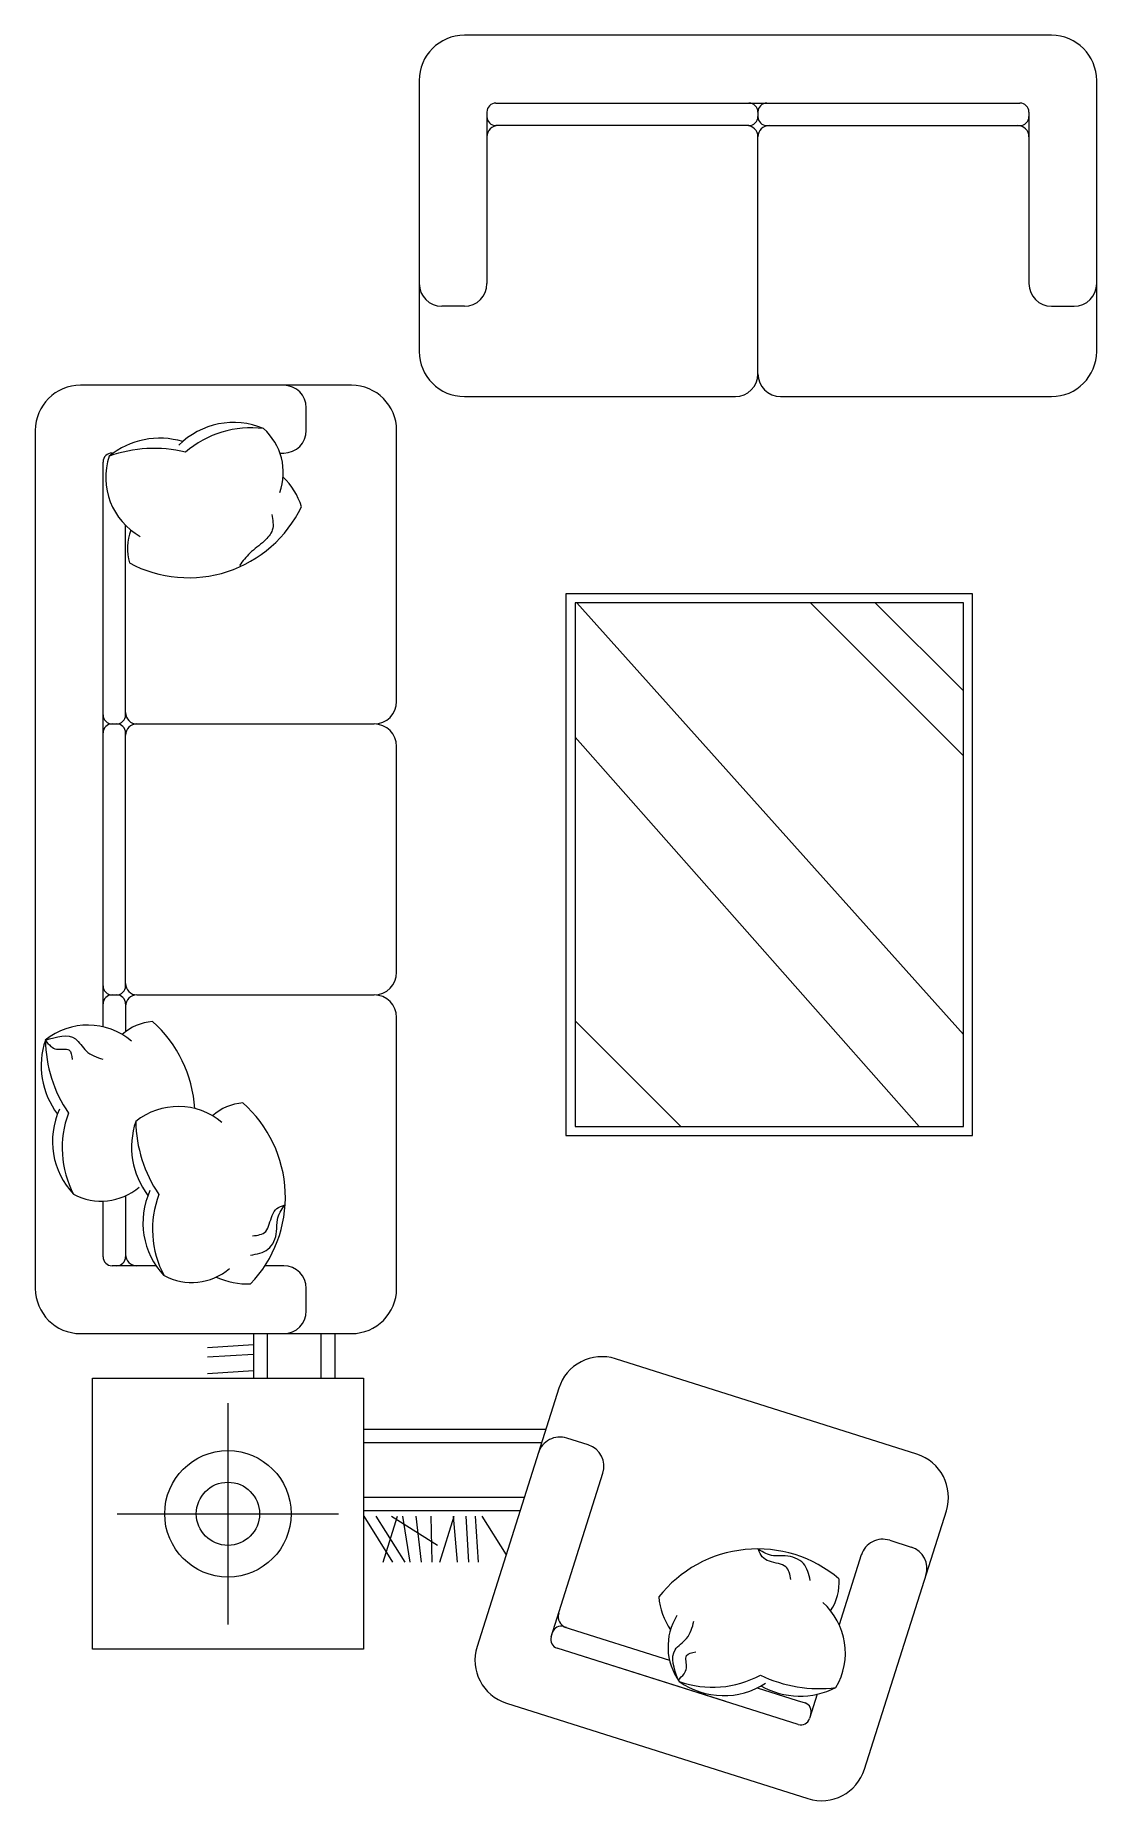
# Model space of a CAD drawing. Header units: metres. Extents: x -5030 to -4795, y -2181 to -1790.
import ezdxf

# ---------------------------------------------------------------- set-up
doc = ezdxf.new("R2010")
doc.units = ezdxf.units.M
doc.header["$LTSCALE"] = 15
doc.layers.add('60 - Mobilier', color=7, linetype='Continuous', lineweight=9, true_color=0x00cc66)

msp = doc.modelspace()

# ---------------------------------------------------------------- linework, layer by layer
at = {"layer": '60 - Mobilier', "color": 251, "true_color": 0x666666}
for p, q in [((-4805.46, -1789.93), (-4935.46, -1789.93)), ((-4945.46, -1799.93), (-4945.46, -1859.93)), ((-4795.46, -1859.93), (-4795.46, -1799.93)), ((-4928.46, -1804.93), (-4812.46, -1804.93)), ((-4930.46, -1806.93), (-4930.46, -1844.93)), ((-4872.46, -1809.93), (-4928.46, -1809.93)), ((-4870.46, -1806.93), (-4870.46, -1807.93)), ((-4868.46, -1809.93), (-4812.46, -1809.93)), ((-4810.46, -1806.93), (-4810.46, -1844.93)), ((-4870.46, -1864.93), (-4870.46, -1812.43)), ((-4935.46, -1849.93), (-4940.46, -1849.93)), ((-4805.46, -1849.93), (-4800.46, -1849.93)), ((-4960.46, -1867.43), (-5020.46, -1867.43)), ((-4970.46, -1877.43), (-4970.46, -1872.43)), ((-4935.46, -1869.93), (-4875.46, -1869.93)), ((-4865.46, -1869.93), (-4805.46, -1869.93)), ((-5030.46, -1877.43), (-5030.46, -2067.43)), ((-4950.46, -1937.43), (-4950.46, -1877.43)), ((-5013.46, -1882.43), (-5013.21, -1882.43)), ((-4976.31, -1882.43), (-4975.46, -1882.43)), ((-5015.46, -2009.51), (-5015.46, -1884.43)), ((-5010.46, -1940.43), (-5010.46, -1898.47)), ((-4822.96, -1913.58), (-4912.96, -1913.58)), ((-4912.96, -1913.58), (-4912.96, -2033.58)), ((-4824.96, -1915.58), (-4910.96, -1915.58)), ((-4910.96, -1915.58), (-4910.96, -2031.58)), ((-4824.96, -2011.21), (-4910.59, -1915.58)), ((-4824.96, -1949.49), (-4858.86, -1915.58)), ((-4824.96, -1935.12), (-4844.49, -1915.58)), ((-4824.96, -2031.58), (-4824.96, -1915.58)), ((-4822.96, -2033.58), (-4822.96, -1913.58)), ((-5013.46, -1942.43), (-5012.46, -1942.43)), ((-5007.96, -1942.43), (-4955.46, -1942.43)), ((-5010.46, -2000.43), (-5010.46, -1944.43)), ((-4834.76, -2031.58), (-4910.96, -1945.38)), ((-4950.46, -1997.43), (-4950.46, -1947.43)), ((-5013.46, -2002.43), (-5012.46, -2002.43)), ((-5010.46, -2004.43), (-5010.46, -2010.55)), ((-5007.96, -2002.43), (-4955.46, -2002.43)), ((-4950.46, -2067.43), (-4950.46, -2007.43)), ((-4887.57, -2031.58), (-4910.96, -2008.19)), ((-4910.96, -2031.58), (-4824.96, -2031.58)), ((-4912.96, -2033.58), (-4822.96, -2033.58)), ((-5015.46, -2060.43), (-5015.46, -2048.09)), ((-5010.46, -2046.92), (-5010.46, -2060.43)), ((-5003.71, -2062.43), (-5013.46, -2062.43)), ((-4975.46, -2062.43), (-4979.61, -2062.43)), ((-4970.46, -2072.43), (-4970.46, -2067.43)), ((-5020.46, -2077.43), (-4960.46, -2077.43)), ((-4982.16, -2077.43), (-4982.16, -2087.34)), ((-4979.16, -2077.43), (-4979.16, -2087.34)), ((-4967.16, -2087.34), (-4967.16, -2077.43)), ((-4964.16, -2077.43), (-4964.16, -2087.34)), ((-4982.16, -2079.93), (-4992.33, -2080.56)), ((-4982.16, -2082.03), (-4992.33, -2082.66)), ((-4835.26, -2104.14), (-4902, -2083.02)), ((-5017.81, -2087.34), (-4957.81, -2087.34)), ((-5017.81, -2147.34), (-5017.81, -2087.34)), ((-4982.16, -2085.7), (-4992.33, -2086.34)), ((-4957.81, -2087.34), (-4957.81, -2147.34)), ((-4914.55, -2089.54), (-4932.65, -2146.74)), ((-4987.81, -2092.84), (-4987.81, -2141.84)), ((-4957.81, -2098.63), (-4917.43, -2098.63)), ((-4918.38, -2101.63), (-4957.81, -2101.63)), ((-4908.03, -2102.09), (-4912.8, -2100.58)), ((-4916.24, -2144.59), (-4904.77, -2108.36)), ((-4957.81, -2113.63), (-4922.17, -2113.63)), ((-5012.31, -2117.34), (-4963.31, -2117.34)), ((-4957.81, -2116.63), (-4923.12, -2116.63)), ((-4957.73, -2117.87), (-4951.35, -2128.04)), ((-4955.03, -2117.87), (-4948.65, -2128.04)), ((-4953.46, -2128.04), (-4950.29, -2117.87)), ((-4951.56, -2117.87), (-4941.4, -2124.26)), ((-4949.15, -2117.87), (-4947.53, -2128.04)), ((-4946.2, -2117.87), (-4945.06, -2128.04)), ((-4942.86, -2117.87), (-4942.66, -2128.04)), ((-4940.87, -2128.04), (-4937.7, -2117.87)), ((-4937.95, -2117.87), (-4937.03, -2128.04)), ((-4935.17, -2117.87), (-4934.53, -2128.04)), ((-4933.07, -2117.87), (-4932.43, -2128.04)), ((-4931.61, -2117.87), (-4926.23, -2126.44)), ((-4846.84, -2173.89), (-4828.74, -2116.69)), ((-4847.57, -2126.46), (-4852.46, -2141.93)), ((-4841.29, -2123.2), (-4836.53, -2124.71)), ((-4913.43, -2142.34), (-4890.05, -2149.73)), ((-4916.24, -2144.59), (-4915.94, -2143.64)), ((-4957.81, -2147.34), (-5017.81, -2147.34)), ((-4861.54, -2164), (-4914.93, -2147.1)), ((-4877.59, -2158.92), (-4914.93, -2147.1)), ((-4870.6, -2155.89), (-4861.77, -2158.68)), ((-4857.33, -2157.3), (-4859.03, -2162.69)), ((-4926.13, -2159.29), (-4859.39, -2180.41)), ((-4861.77, -2158.68), (-4860.03, -2159.23)), ((-4858.73, -2161.74), (-4859.03, -2162.69))]:
    msp.add_line(p, q, dxfattribs=at)
for radius in [14, 7]:
    msp.add_circle((-4987.81, -2117.34), radius, dxfattribs=at)
for centre, radius, start, end in [((-4935.46, -1799.93), 10, 90, 180), ((-4805.46, -1799.93), 10, 0, 90), ((-4928.46, -1806.93), 2, 90, 180), ((-4872.46, -1806.93), 2, 0, 90), ((-4868.46, -1806.93), 2, 90, 180), ((-4812.46, -1806.93), 2, 0, 90), ((-4928.46, -1807.93), 2, 180, 270), ((-4927.96, -1812.43), 2.5, 90, 180), ((-4872.96, -1812.43), 2.5, 0, 90), ((-4872.46, -1807.93), 2, 270, 0), ((-4868.46, -1807.93), 2, 180, 270), ((-4867.96, -1812.43), 2.5, 90, 180), ((-4812.96, -1812.43), 2.5, 0, 90), ((-4812.46, -1807.93), 2, 270, 0), ((-4940.46, -1844.93), 5, 180, 270), ((-4935.46, -1844.93), 5, 270, 0), ((-4805.46, -1844.93), 5, 180, 270), ((-4800.46, -1844.93), 5, 270, 0), ((-4935.46, -1859.93), 10, 180, 270), ((-4805.46, -1859.93), 10, 270, 0), ((-5020.46, -1877.43), 10, 90, 180), ((-4975.46, -1872.43), 5, 0, 90), ((-4960.46, -1877.43), 10, 0, 90), ((-4875.46, -1864.93), 5, 270, 0), ((-4865.38, -1864.85), 5.08, 180.926, 269.074), ((-4986.58, -1892.7), 17.03, 67.0785, 135.2739), ((-5002.94, -1896.84), 17.69, 73.184, 129.2301), ((-4982.72, -1898.93), 22.09, 82.8047, 130.977), ((-4988.6, -1886.77), 13.04, 340.3133, 48.4389), ((-4975.46, -1877.43), 5, 270, 0), ((-5013.46, -1884.43), 2, 90, 180), ((-4999.8, -1887.81), 15.07, 161.9381, 240.4781), ((-5004.2, -1910.72), 29.31, 76.1945, 109.8085), ((-4986.88, -1899.33), 16.17, 18.0508, 45.766), ((-4996.56, -1882.24), 27.81, 241.9664, 334.2603), ((-4998.77, -1903.58), 11.32, 158.8355, 196.4337), ((-4955.46, -1937.43), 5, 270, 0), ((-5013.46, -1940.43), 2, 180, 270), ((-5013.46, -1944.43), 2, 90, 180), ((-5012.46, -1940.43), 2, 270, 0), ((-5012.46, -1944.43), 2, 0, 90), ((-5007.96, -1939.93), 2.5, 180, 270), ((-5007.96, -1944.93), 2.5, 90, 180), ((-4955.46, -1947.43), 5, 0, 90), ((-4955.46, -1997.43), 5, 270, 0), ((-5013.46, -2000.43), 2, 180, 270), ((-5012.46, -2000.43), 2, 270, 0), ((-5007.96, -1999.93), 2.5, 180, 270), ((-5013.46, -2004.43), 2, 90, 180), ((-5012.46, -2004.43), 2, 0, 90), ((-5007.96, -2004.93), 2.5, 90, 180), ((-4955.46, -2007.43), 5, 0, 90), ((-5018.84, -2024.2), 15.07, 50.0731, 128.6131), ((-5003.71, -2019.63), 11.32, 94.1176, 131.7157), ((-5022.92, -2029.2), 27.81, 3.2942, 48.5849), ((-5011.48, -2018.09), 17.69, 161.3211, 217.3673), ((-4998.93, -2012.05), 29.31, 180.7427, 214.3568), ((-5009.62, -2034.87), 17.03, 155.2773, 223.4728), ((-5002.43, -2036.3), 22.09, 159.5742, 207.7466), ((-4998.82, -2042.22), 15.07, 50.0731, 128.6131), ((-4983.69, -2037.65), 11.32, 94.1176, 131.7157), ((-5002.9, -2047.22), 27.81, 316.291, 48.5849), ((-4991.46, -2036.11), 17.69, 161.3211, 217.3673), ((-4978.91, -2030.07), 29.31, 180.7427, 214.3568), ((-5015.88, -2035.06), 13.04, 242.1123, 310.2379), ((-4989.61, -2052.89), 17.03, 155.2773, 223.4728), ((-4982.41, -2054.32), 22.09, 159.5742, 207.7466), ((-5007.96, -2059.93), 2.5, 180, 270), ((-5013.46, -2060.43), 2, 180, 270), ((-5012.46, -2060.43), 2, 270, 0), ((-4995.86, -2053.08), 13.04, 242.1123, 310.2379), ((-4975.46, -2067.43), 5, 0, 90), ((-5020.46, -2067.43), 10, 180, 270), ((-4983.5, -2050.28), 16.17, 244.7852, 272.5004), ((-4960.46, -2067.43), 10, 270, 0), ((-4975.46, -2072.43), 5, 270, 0), ((-4905.02, -2092.55), 10, 72.4427, 162.4427), ((-4914.31, -2105.35), 5, 72.4427, 162.4427), ((-4909.54, -2106.85), 5, 342.4427, 72.4427), ((-4838.28, -2113.67), 10, 342.4427, 72.4427), ((-4870.55, -2152.93), 27.81, 49.5725, 141.8664), ((-4842.8, -2127.97), 5, 72.4427, 162.4427), ((-4838.04, -2129.48), 5, 342.4427, 72.4427), ((-4863.8, -2132.56), 11.32, 326.4417, 4.0398), ((-4876.33, -2134.16), 16.17, 185.6569, 213.3721), ((-4866.18, -2148.18), 15.07, 329.5443, 48.0842), ((-4914.03, -2144.24), 2, 72.4427, 162.4427), ((-4912.19, -2140.1), 2.5, 162.4427, 252.4427), ((-4877.34, -2146.8), 13.04, 147.9194, 216.045), ((-4914.33, -2145.2), 2, 162.4427, 252.4427), ((-4923.12, -2149.76), 10, 162.4427, 252.4427), ((-4880.48, -2133.66), 22.09, 250.4108, 298.5832), ((-4856.97, -2126.75), 29.31, 243.8006, 277.4146), ((-4878.04, -2140.58), 17.03, 234.6846, 302.88), ((-4861.17, -2140.03), 17.69, 240.7901, 296.8363), ((-4860.64, -2161.14), 2, 342.4427, 72.4427), ((-4860.94, -2162.09), 2, 252.4427, 342.4427), ((-4856.38, -2170.87), 10, 252.4427, 342.4427)]:
    msp.add_arc(centre, radius, start, end, dxfattribs=at)
for points, knots in [([(-4978.12, -1896.02), (-4977.88, -1897.23), (-4977.44, -1899.49), (-4980, -1902.35), (-4982.94, -1904.31), (-4984.52, -1906.38), (-4985.25, -1907.33)], [0, 0, 0, 0, 3.496189, 6.505822, 10.659274, 14.225088, 14.225088, 14.225088, 14.225088]), ([(-5028.24, -2012.43), (-5025.72, -2011.69), (-5021.84, -2010.56), (-5019.36, -2015.43), (-5016.84, -2016.24), (-5015.48, -2016.68)], [0, 0, 0, 0, 6.686575, 10.254887, 14.400223, 14.400223, 14.400223, 14.400223]), ([(-5028.24, -2012.43), (-5027.87, -2012.93), (-5027.21, -2013.81), (-5025.42, -2014.82), (-5022.65, -2013.86), (-5022.4, -2015.84), (-5022.29, -2016.73)], [0, 0, 0, 0, 1.867983, 3.257458, 6.017842, 8.250342, 8.250342, 8.250342, 8.250342]), ([(-4982.8, -2060.07), (-4981.39, -2059.82), (-4978.47, -2059.31), (-4976.78, -2055.41), (-4977.14, -2051.84), (-4975.96, -2050.04), (-4975.29, -2049.01)], [0, 0, 0, 0, 4.069304, 8.429531, 11.068569, 14.634383, 14.634383, 14.634383, 14.634383]), ([(-4982.35, -2055.8), (-4981.22, -2055.65), (-4979.43, -2055.42), (-4978.38, -2052.55), (-4977.77, -2049.82), (-4975.89, -2049.21), (-4975.29, -2049.01)], [0, 0, 0, 0, 3.080973, 4.85021, 8.715778, 10.537729, 10.537729, 10.537729, 10.537729]), ([(-4863.16, -2131.92), (-4863.37, -2130.8), (-4863.7, -2129.03), (-4866.63, -2128.14), (-4869.39, -2127.69), (-4870.11, -2125.84), (-4870.34, -2125.25)], [0, 0, 0, 0, 3.080973, 4.85021, 8.715778, 10.537729, 10.537729, 10.537729, 10.537729]), ([(-4858.87, -2132.13), (-4859.2, -2130.73), (-4859.87, -2127.84), (-4863.86, -2126.38), (-4867.4, -2126.94), (-4869.27, -2125.87), (-4870.34, -2125.25)], [0, 0, 0, 0, 4.069304, 8.429531, 11.068569, 14.634383, 14.634383, 14.634383, 14.634383]), ([(-4888.15, -2154.09), (-4889.03, -2151.61), (-4890.38, -2147.81), (-4885.66, -2145.05), (-4884.99, -2142.49), (-4884.63, -2141.11)], [0, 0, 0, 0, 6.686575, 10.254887, 14.400223, 14.400223, 14.400223, 14.400223]), ([(-4888.15, -2154.09), (-4887.67, -2153.68), (-4886.83, -2152.98), (-4885.92, -2151.13), (-4887.03, -2148.42), (-4885.07, -2148.06), (-4884.19, -2147.9)], [0, 0, 0, 0, 1.867983, 3.257458, 6.017842, 8.250342, 8.250342, 8.250342, 8.250342])]:
    msp.add_open_spline(points, degree=3, knots=knots, dxfattribs=at)

doc.saveas('drawing.dxf')
